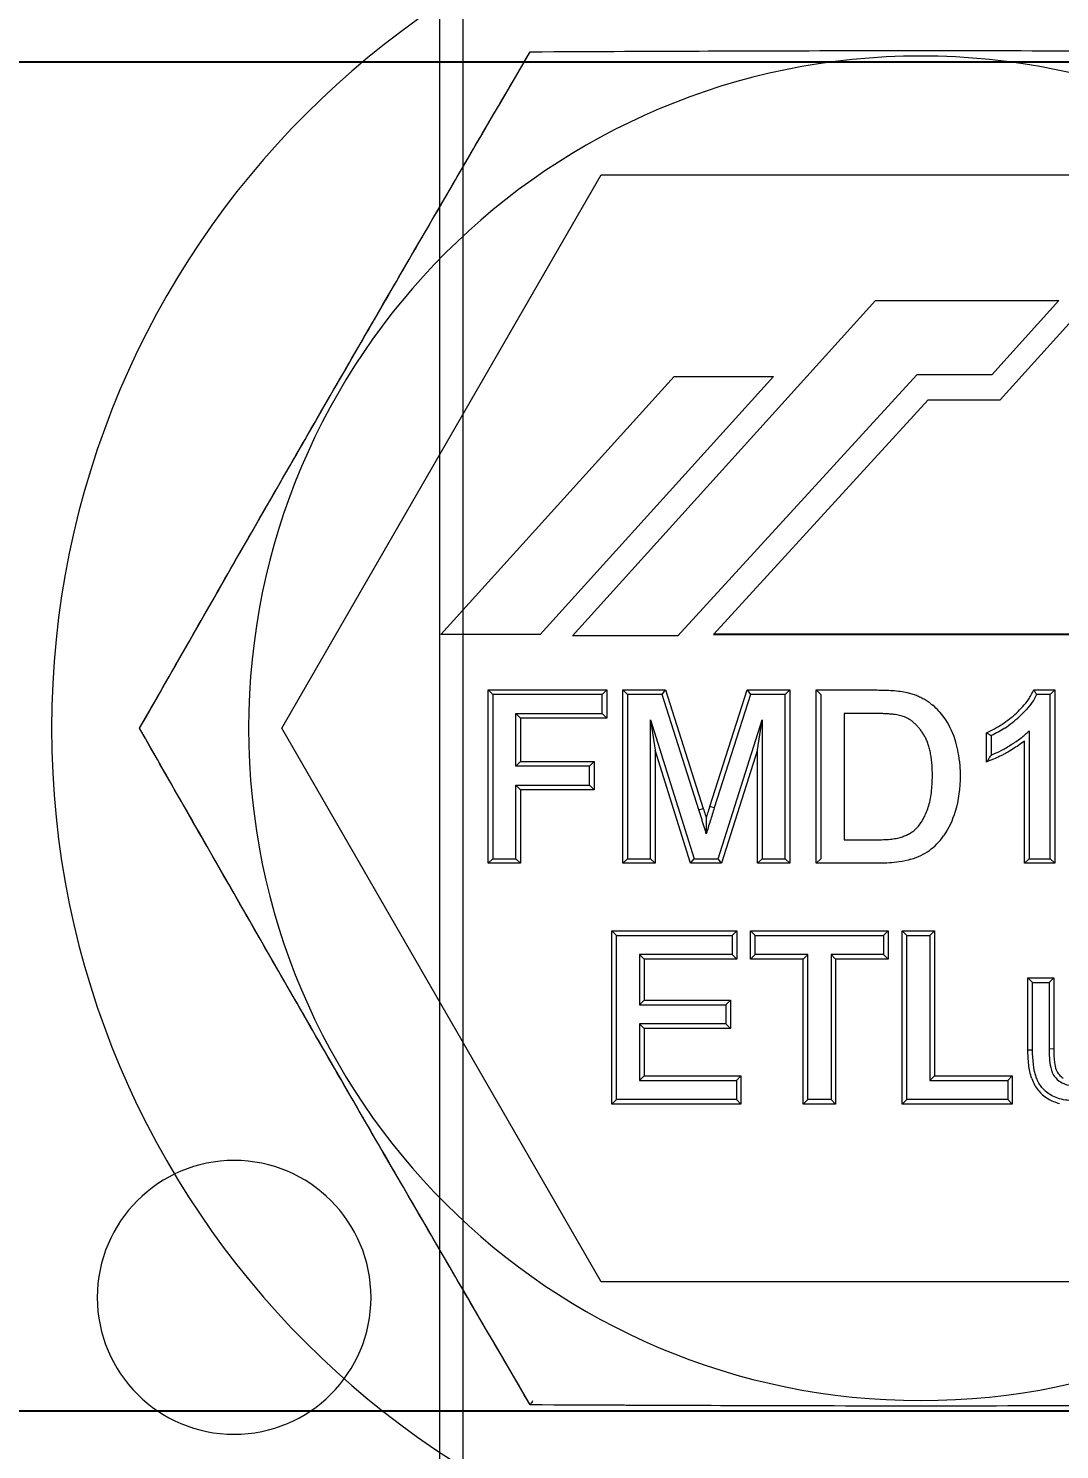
# Model space of a CAD drawing. Header units: inches. Extents: x -456 to 658, y -232 to 0.
# Drawn here: x -185.415 to -184.893, y -29.615 to -28.896 of the extents above; entities that cross this region are included whole.
import ezdxf

# ---------------------------------------------------------------- set-up
doc = ezdxf.new("R2010")
doc.units = ezdxf.units.IN
doc.header["$MEASUREMENT"] = 0
doc.styles.get("Standard").update_dxf_attribs({"font": 'arial.ttf'})
doc.dimstyles.get("Standard").update_dxf_attribs({"dimtxt": 0.18, "dimasz": 0.18, "dimexe": 0.18, "dimexo": 0.0625, "dimgap": 0.09, "dimtad": 0, "dimtih": 1, "dimtoh": 1, "dimdec": 4, "dimzin": 0, "dimdsep": 46, "dimtxsty": 'Standard', "dimcen": 0.09, "dimadec": 0, "dimazin": 0, "dimtfac": 1, "dimtdec": 4, "dimtofl": 0, "dimtmove": 0, "dimatfit": 3, "dimfxl": 1, "dimtolj": 1, "dimtzin": 0, "dimarcsym": 0})

# ---------------------------------------------------------------- blocks, each defined once
blk = doc.blocks.new('*D35')
at = {"color": 0, "lineweight": -2, "transparency": 16777216}
for p, q in [((-217.95381, -26.48804), (-217.95381, -46.13939)), ((-184.96354, -33.03212), (-184.96354, -46.13939)), ((-215.79381, -43.97939), (-207.32415, -43.97939)), ((-187.12354, -43.97939), (-195.59321, -43.97939))]:
    blk.add_line(p, q, dxfattribs=at)
at = {"color": 0, "transparency": 16777216}
for points in [[(-215.79381, -43.61939), (-215.79381, -44.33939), (-217.95381, -43.97939)], [(-187.12354, -43.61939), (-187.12354, -44.33939), (-184.96354, -43.97939)]]:
    blk.add_solid(points, dxfattribs=at)
at = {"layer": 'Defpoints', "color": 0, "transparency": 16777216}
for p in [(-217.95381, -25.73804), (-184.96354, -32.28212), (-217.95381, -43.97939)]:
    blk.add_point(p, dxfattribs=at)
at = {"color": 0, "transparency": 16777216, "insert": (-201.45868, -43.97939), "char_height": 3, "width": 9.4675989, "attachment_point": 5}
blk.add_mtext('\\A1;1\'-8" MAX.', dxfattribs=at)
blk = doc.blocks.new('A$C5CFD0E4D')
at = {"color": 0, "linetype": 'Continuous', "lineweight": 0}
for p, q in [((-0.16844, 0.66675), (-0.16852, 0.66689)), ((-0.27568, 0.375), (-0.13784, 0.61375)), ((-0.13784, 0.61375), (0.13784, 0.61375)), ((-0.15028, 0.41495), (-0.01956, 0.55958)), ((-0.01956, 0.55958), (0.05954, 0.55958)), ((0.05954, 0.55958), (0.03062, 0.52745)), ((0.03425, 0.5167), (0.07438, 0.56129)), ((-0.00171, 0.52745), (-0.10481, 0.41495)), ((0.03062, 0.52745), (-0.00171, 0.52745)), ((-0.20703, 0.41554), (-0.10645, 0.52682)), ((-0.06358, 0.52682), (-0.16416, 0.41554)), ((-0.10645, 0.52682), (-0.06358, 0.52682)), ((-0.08949, 0.41554), (0.00323, 0.5167)), ((0.00323, 0.5167), (0.03425, 0.5167)), ((-0.16416, 0.41554), (-0.20703, 0.41554)), ((-0.10481, 0.41495), (-0.15028, 0.41495)), ((-0.18666, 0.39153), (-0.13548, 0.39153)), ((-0.18666, 0.31675), (-0.18666, 0.39153)), ((-0.18466, 0.38953), (-0.18666, 0.39153)), ((-0.13748, 0.38953), (-0.18466, 0.38953)), ((-0.18466, 0.38953), (-0.18466, 0.31875)), ((-0.13748, 0.38953), (-0.13548, 0.39153)), ((-0.13748, 0.38136), (-0.13748, 0.38953)), ((-0.13548, 0.39153), (-0.13548, 0.37936)), ((-0.12859, 0.39153), (-0.11011, 0.39153)), ((-0.12859, 0.31675), (-0.12859, 0.39153)), ((-0.12659, 0.38953), (-0.12859, 0.39153)), ((-0.11157, 0.38953), (-0.12659, 0.38953)), ((-0.12659, 0.38953), (-0.12659, 0.31875)), ((-0.11157, 0.38953), (-0.11011, 0.39153)), ((-0.09575, 0.33986), (-0.11157, 0.38953)), ((-0.11011, 0.39153), (-0.09384, 0.34045)), ((-0.09099, 0.34132), (-0.07488, 0.39153)), ((-0.07342, 0.38953), (-0.08909, 0.34071)), ((-0.07488, 0.39153), (-0.05653, 0.39153)), ((-0.07488, 0.39153), (-0.07342, 0.38953)), ((-0.05853, 0.38953), (-0.07342, 0.38953)), ((-0.05653, 0.39153), (-0.05853, 0.38953)), ((-0.05853, 0.31875), (-0.05853, 0.38953)), ((-0.05653, 0.39153), (-0.05653, 0.31675)), ((-0.0451, 0.39153), (-0.0189, 0.39153)), ((-0.0451, 0.31675), (-0.0451, 0.39153)), ((-0.0431, 0.38953), (-0.0451, 0.39153)), ((-0.0431, 0.38953), (-0.0431, 0.31875)), ((0.04876, 0.39153), (0.05781, 0.39153)), ((0.05581, 0.38953), (0.04997, 0.38953)), ((0.04997, 0.38953), (0.04997, 0.38953)), ((0.04997, 0.38953), (0.04997, 0.38953)), ((0.05581, 0.38953), (0.05781, 0.39153)), ((0.05581, 0.31875), (0.05581, 0.38953)), ((0.05781, 0.39153), (0.05781, 0.31675)), ((-0.17468, 0.38136), (-0.13748, 0.38136)), ((-0.17468, 0.35868), (-0.17468, 0.38136)), ((-0.17268, 0.37936), (-0.17468, 0.38136)), ((-0.13548, 0.37936), (-0.13748, 0.38136)), ((-0.03312, 0.38136), (-0.03312, 0.32692)), ((-0.01877, 0.38136), (-0.03312, 0.38136)), ((-0.13784, 0.13625), (-0.27568, 0.375)), ((-0.13548, 0.37936), (-0.17268, 0.37936)), ((-0.17268, 0.37936), (-0.17268, 0.36068)), ((-0.11661, 0.31875), (-0.11661, 0.37864)), ((-0.11661, 0.37864), (-0.11461, 0.36557)), ((-0.11661, 0.37864), (-0.09783, 0.31875)), ((-0.0874, 0.31875), (-0.06851, 0.37864)), ((-0.07051, 0.36565), (-0.06851, 0.37864)), ((-0.06851, 0.37864), (-0.06851, 0.31875)), ((0.0284, 0.36048), (0.0284, 0.37305)), ((0.0304, 0.37183), (0.0304, 0.36346)), ((0.04473, 0.31675), (0.04473, 0.36949)), ((0.04673, 0.37391), (0.04673, 0.31875)), ((-0.11461, 0.36557), (-0.11461, 0.31675)), ((-0.0993, 0.31675), (-0.11461, 0.36557)), ((-0.07051, 0.36565), (-0.08593, 0.31675)), ((-0.07051, 0.31675), (-0.07051, 0.36565)), ((-0.17268, 0.36068), (-0.17468, 0.35868)), ((-0.14292, 0.35868), (-0.17468, 0.35868)), ((-0.17268, 0.36068), (-0.14092, 0.36068)), ((-0.14092, 0.36068), (-0.14292, 0.35868)), ((-0.14292, 0.35051), (-0.14292, 0.35868)), ((-0.14092, 0.36068), (-0.14092, 0.34851)), ((-0.17468, 0.31875), (-0.17468, 0.35051)), ((-0.17468, 0.35051), (-0.17268, 0.34851)), ((-0.17468, 0.35051), (-0.14292, 0.35051)), ((-0.14092, 0.34851), (-0.14292, 0.35051)), ((-0.17268, 0.34851), (-0.17268, 0.31675)), ((-0.14092, 0.34851), (-0.17268, 0.34851)), ((-0.09575, 0.33986), (-0.09384, 0.34045)), ((-0.08909, 0.34071), (-0.09099, 0.34132)), ((-0.03312, 0.32692), (-0.01853, 0.32692)), ((-0.18466, 0.31875), (-0.18666, 0.31675)), ((-0.17268, 0.31675), (-0.18666, 0.31675)), ((-0.18466, 0.31875), (-0.17468, 0.31875)), ((-0.17468, 0.31875), (-0.17268, 0.31675)), ((-0.12659, 0.31875), (-0.12859, 0.31675)), ((-0.11461, 0.31675), (-0.12859, 0.31675)), ((-0.12659, 0.31875), (-0.11661, 0.31875)), ((-0.11661, 0.31875), (-0.11461, 0.31675)), ((-0.0993, 0.31675), (-0.09783, 0.31875)), ((-0.08593, 0.31675), (-0.0993, 0.31675)), ((-0.09783, 0.31875), (-0.0874, 0.31875)), ((-0.08593, 0.31675), (-0.0874, 0.31875)), ((-0.07051, 0.31675), (-0.06851, 0.31875)), ((-0.05653, 0.31675), (-0.07051, 0.31675)), ((-0.06851, 0.31875), (-0.05853, 0.31875)), ((-0.05653, 0.31675), (-0.05853, 0.31875)), ((-0.0431, 0.31875), (-0.0451, 0.31675)), ((-0.01775, 0.31675), (-0.0451, 0.31675)), ((0.04673, 0.31875), (0.04473, 0.31675)), ((0.05781, 0.31675), (0.04473, 0.31675)), ((0.04673, 0.31875), (0.05581, 0.31875)), ((0.05581, 0.31875), (0.05781, 0.31675)), ((-0.13331, 0.28763), (-0.0794, 0.28763)), ((-0.13331, 0.21285), (-0.13331, 0.28763)), ((-0.13131, 0.28563), (-0.13331, 0.28763)), ((-0.13131, 0.28563), (-0.0814, 0.28563)), ((-0.13131, 0.21485), (-0.13131, 0.28563)), ((-0.13131, 0.28563), (-0.0814, 0.28563)), ((-0.13131, 0.21485), (-0.13131, 0.28563)), ((-0.0814, 0.28563), (-0.0794, 0.28763)), ((-0.0814, 0.28563), (-0.0814, 0.27746)), ((-0.0814, 0.28563), (-0.0814, 0.27746)), ((-0.0794, 0.28763), (-0.0794, 0.27546)), ((-0.07342, 0.27546), (-0.07342, 0.28763)), ((-0.07342, 0.28763), (-0.01406, 0.28763)), ((-0.07342, 0.28763), (-0.07142, 0.28563)), ((-0.07142, 0.28563), (-0.01606, 0.28563)), ((-0.07142, 0.27746), (-0.07142, 0.28563)), ((-0.07142, 0.27746), (-0.07142, 0.28563)), ((-0.07142, 0.28563), (-0.01606, 0.28563)), ((-0.01406, 0.28763), (-0.01606, 0.28563)), ((-0.01606, 0.28563), (-0.01606, 0.27746)), ((-0.01606, 0.28563), (-0.01606, 0.27746)), ((-0.01406, 0.28763), (-0.01406, 0.27546)), ((-0.00808, 0.21285), (-0.00808, 0.28763)), ((-0.00808, 0.28763), (0.0059, 0.28763)), ((-0.00808, 0.28763), (-0.00608, 0.28563)), ((-0.00608, 0.28563), (0.0039, 0.28563)), ((-0.00608, 0.21485), (-0.00608, 0.28563)), ((-0.00608, 0.21485), (-0.00608, 0.28563)), ((-0.00608, 0.28563), (0.0039, 0.28563)), ((0.0059, 0.28763), (0.0039, 0.28563)), ((0.0039, 0.28563), (0.0039, 0.22301)), ((0.0039, 0.28563), (0.0039, 0.22301)), ((0.0059, 0.28763), (0.0059, 0.22501)), ((-0.12133, 0.27746), (-0.12133, 0.25568)), ((-0.0814, 0.27746), (-0.12133, 0.27746)), ((-0.0814, 0.27746), (-0.12133, 0.27746)), ((-0.12133, 0.27746), (-0.12133, 0.25568)), ((-0.11933, 0.27546), (-0.12133, 0.27746)), ((-0.0814, 0.27746), (-0.0794, 0.27546)), ((-0.07342, 0.27546), (-0.07142, 0.27746)), ((-0.04873, 0.27746), (-0.07142, 0.27746)), ((-0.04873, 0.27746), (-0.07142, 0.27746)), ((-0.04873, 0.27746), (-0.05073, 0.27546)), ((-0.04873, 0.21485), (-0.04873, 0.27746)), ((-0.04873, 0.21485), (-0.04873, 0.27746)), ((-0.03875, 0.27746), (-0.03875, 0.21485)), ((-0.01606, 0.27746), (-0.03875, 0.27746)), ((-0.03875, 0.27746), (-0.03875, 0.21485)), ((-0.03875, 0.27746), (-0.03675, 0.27546)), ((-0.01606, 0.27746), (-0.03875, 0.27746)), ((-0.01406, 0.27546), (-0.01606, 0.27746)), ((-0.0794, 0.27546), (-0.11933, 0.27546)), ((-0.11933, 0.27546), (-0.11933, 0.25768)), ((-0.05073, 0.27546), (-0.07342, 0.27546)), ((-0.05073, 0.21285), (-0.05073, 0.27546)), ((-0.03675, 0.27546), (-0.03675, 0.21285)), ((-0.01406, 0.27546), (-0.03675, 0.27546)), ((0.04621, 0.23632), (0.04621, 0.2674)), ((0.04621, 0.2674), (0.05734, 0.2674)), ((0.04621, 0.2674), (0.04821, 0.2654)), ((0.04821, 0.23632), (0.04821, 0.2654)), ((0.04821, 0.2654), (0.05534, 0.2654)), ((0.05734, 0.2674), (0.05534, 0.2654)), ((0.05534, 0.2654), (0.05534, 0.23665)), ((0.05734, 0.2674), (0.05734, 0.23667)), ((-0.11933, 0.25768), (-0.12133, 0.25568)), ((-0.11933, 0.25768), (-0.08212, 0.25768)), ((-0.08212, 0.25768), (-0.08412, 0.25568)), ((-0.08212, 0.25768), (-0.08212, 0.24551)), ((-0.12133, 0.25568), (-0.08412, 0.25568)), ((-0.12133, 0.25568), (-0.08412, 0.25568)), ((-0.08412, 0.25568), (-0.08412, 0.24751)), ((-0.08412, 0.25568), (-0.08412, 0.24751)), ((-0.12133, 0.24751), (-0.12133, 0.22301)), ((-0.08412, 0.24751), (-0.12133, 0.24751)), ((-0.08412, 0.24751), (-0.12133, 0.24751)), ((-0.12133, 0.24751), (-0.12133, 0.22301)), ((-0.11933, 0.24551), (-0.12133, 0.24751)), ((-0.08212, 0.24551), (-0.11933, 0.24551)), ((-0.11933, 0.24551), (-0.11933, 0.22501)), ((-0.08212, 0.24551), (-0.08412, 0.24751)), ((0.04621, 0.23632), (0.04821, 0.23632)), ((0.05734, 0.23667), (0.05534, 0.23665)), ((-0.11933, 0.22501), (-0.12133, 0.22301)), ((-0.12133, 0.22301), (-0.07959, 0.22301)), ((-0.12133, 0.22301), (-0.07959, 0.22301)), ((-0.11933, 0.22501), (-0.07759, 0.22501)), ((-0.07959, 0.22301), (-0.07759, 0.22501)), ((-0.07959, 0.22301), (-0.07959, 0.21485)), ((-0.07959, 0.22301), (-0.07959, 0.21485)), ((-0.07759, 0.22501), (-0.07759, 0.21285)), ((0.0059, 0.22501), (0.0039, 0.22301)), ((0.0039, 0.22301), (0.03747, 0.22301)), ((0.0039, 0.22301), (0.03747, 0.22301)), ((0.0059, 0.22501), (0.03947, 0.22501)), ((0.03747, 0.22301), (0.03947, 0.22501)), ((0.03747, 0.22301), (0.03747, 0.21485)), ((0.03747, 0.22301), (0.03747, 0.21485)), ((0.03947, 0.22501), (0.03947, 0.21285)), ((-0.13131, 0.21485), (-0.13331, 0.21285)), ((-0.07959, 0.21485), (-0.13131, 0.21485)), ((-0.07959, 0.21485), (-0.13131, 0.21485)), ((-0.07959, 0.21485), (-0.07759, 0.21285)), ((-0.04873, 0.21485), (-0.05073, 0.21285)), ((-0.03875, 0.21485), (-0.04873, 0.21485)), ((-0.03875, 0.21485), (-0.04873, 0.21485)), ((-0.03875, 0.21485), (-0.03675, 0.21285)), ((-0.00608, 0.21485), (-0.00808, 0.21285)), ((0.03747, 0.21485), (-0.00608, 0.21485)), ((0.03747, 0.21485), (-0.00608, 0.21485)), ((0.03747, 0.21485), (0.03947, 0.21285)), ((-0.07759, 0.21285), (-0.13331, 0.21285)), ((-0.03675, 0.21285), (-0.05073, 0.21285)), ((0.03947, 0.21285), (-0.00808, 0.21285)), ((0.13784, 0.13625), (-0.13784, 0.13625)), ((-0.16852, 0.08311), (-0.16844, 0.08325))]:
    blk.add_line(p, q, dxfattribs=at)
blk.add_line((0.20089, 0.41554), (-0.08949, 0.41554))
for centre, radius, start, end in [((0, 0.375), 0.375, 90, 270), ((0, 0.375), 0.375, 270, 90), ((0, 0.375), 0.29, 90, 270), ((0, 0.375), 0.29, 270, 90), ((0.00913, 0.41629), 0.04727, 303.33042, 312.76167), ((0.00912, 0.41629), 0.04928, 303.32841, 312.7597)]:
    blk.add_arc(centre, radius, start, end, dxfattribs=at)
for centre, major_axis, ratio, start_param, end_param in [((-0.01553, 0.37255), (0.02917, -0.0106), 0.693616, 0.800666, 1.058094), ((-0.00866, 0.34993), (-0.00655, -0.03789), 0.651596, 2.239849, 2.578778), ((-0.0105, 0.35244), (-0.0043, -0.03821), 0.70911, 1.871861, 2.128619), ((-0.00264, 0.34631), (-0.00653, -0.02712), 0.678669, 0.670658, 1.034894), ((-0.02283, 0.33898), (0.03291, -0.00758), 0.631799, 5.449004, 5.779442), ((0.06196, 0.22901), (0.002, -0.005), 0.706219, 4.702344, 5.156581), ((0.0569, 0.22926), (0.00179, -0.01422), 0.70205, 5.010898, 5.431414), ((0.06376, 0.22733), (-0.00503, 0.00252), 0.707183, 1.027634, 1.468747), ((0.05941, 0.22261), (0.01054, -0.00631), 0.706302, 4.228815, 4.698439), ((0.07632, 0.23077), (0.02665, 0.00951), 0.599379, 3.591829, 3.853216), ((-0.17236, 0.07646), (-0.00971, -0.01682), 0.000009, 4.189479, 4.297269)]:
    blk.add_ellipse(centre, major_axis=major_axis, ratio=ratio, start_param=start_param, end_param=end_param, dxfattribs=at)
for points, knots in [([(-0.33704, 0.375), (-0.30985, 0.42262), (-0.28202, 0.4713), (-0.25348, 0.52073), (-0.22494, 0.57017), (-0.19613, 0.6196), (-0.16852, 0.66689)], [0, 0, 0, 0, 0.5, 0.5, 0.5, 1, 1, 1, 1]), ([(-0.33704, 0.375), (-0.32364, 0.39847), (-0.31008, 0.42221), (-0.29635, 0.44617), (-0.28224, 0.4708), (-0.26795, 0.49567), (-0.25348, 0.52073), (-0.23898, 0.54584), (-0.22434, 0.57108), (-0.2099, 0.59591), (-0.1959, 0.61997), (-0.18211, 0.64361), (-0.16852, 0.66689)], [0, 0, 0, 0, 0.24649, 0.24649, 0.24649, 0.5, 0.5, 0.5, 0.75393, 0.75393, 0.75393, 1, 1, 1, 1]), ([(-0.16852, 0.66689), (-0.14155, 0.66702), (-0.11424, 0.66714), (-0.08664, 0.66723), (-0.05807, 0.66733), (-0.02918, 0.66739), (0, 0.66739)], [0, 0, 0, 0, 0.491259, 0.491259, 0.491259, 1, 1, 1, 1]), ([(0, 0.66739), (0.02891, 0.66739), (0.05786, 0.66733), (0.08639, 0.66723), (0.11419, 0.66714), (0.14157, 0.66702), (0.16852, 0.66689)], [0, 0, 0, 0, 0.506423, 0.506423, 0.506423, 1, 1, 1, 1]), ([(-0.00592, 0.39045), (-0.00525, 0.39028), (-0.00424, 0.39001), (-0.00291, 0.3896), (-0.00161, 0.38913), (-0.00002, 0.38843), (0.00151, 0.38761), (0.00269, 0.38687), (0.00382, 0.38606), (0.00464, 0.38542), (0.00518, 0.38498)], [0, 0, 0, 0, 0.0000529694, 0.0000794392, 0.0001058896, 0.000158792, 0.0002116944, 0.0002381477, 0.0002646141, 0.0003175826, 0.0003175826, 0.0003175826, 0.0003175826]), ([(0.04997, 0.38953), (0.04997, 0.38953), (0.04996, 0.38954), (0.04993, 0.3896), (0.04991, 0.38964), (0.04981, 0.3898), (0.04972, 0.38994), (0.0495, 0.39031), (0.04937, 0.39053), (0.04908, 0.391), (0.04892, 0.39126), (0.04876, 0.39152), (0.04876, 0.39153), (0.04876, 0.39153)], [-0.003413046, -0.003413046, -0.003413046, -0.003413046, -0.003012994, -0.003012994, -0.002581627, -0.002581627, -0.001777077, -0.001777077, -0.000903566, -0.000903566, 0, 0, 0.000015339, 0.000015339, 0.000015339, 0.000015339]), ([(-0.00708, 0.3799), (-0.0074, 0.38002), (-0.00809, 0.38027), (-0.00921, 0.38056), (-0.01046, 0.38082), (-0.01186, 0.381), (-0.01339, 0.38118), (-0.01506, 0.38129), (-0.01687, 0.38134), (-0.01813, 0.38136), (-0.01877, 0.38136)], [0, 0, 0, 0, 0.087425, 0.185248, 0.292738, 0.411206, 0.541246, 0.682781, 0.836034, 1, 1, 1, 1]), ([(-0.16852, 0.08311), (-0.19616, 0.13047), (-0.22441, 0.17892), (-0.25295, 0.22835), (-0.28149, 0.27778), (-0.30989, 0.32745), (-0.33704, 0.375)], [0, 0, 0, 0, 0.5, 0.5, 0.5, 1, 1, 1, 1]), ([(-0.16852, 0.08311), (-0.18215, 0.10646), (-0.19592, 0.13007), (-0.20981, 0.15393), (-0.22409, 0.17848), (-0.23848, 0.20328), (-0.25295, 0.22835), (-0.26744, 0.25345), (-0.28198, 0.27875), (-0.29626, 0.30368), (-0.3101, 0.32783), (-0.32368, 0.3516), (-0.33704, 0.375)], [0, 0, 0, 0, 0.24649, 0.24649, 0.24649, 0.5, 0.5, 0.5, 0.75393, 0.75393, 0.75393, 1, 1, 1, 1]), ([(0.00499, 0.35468), (0.00498, 0.35558), (0.00496, 0.35734), (0.00481, 0.35989), (0.00452, 0.36229), (0.00415, 0.36452), (0.00365, 0.36659), (0.00306, 0.36851), (0.00233, 0.37026), (0.00152, 0.37185), (0.00059, 0.37328), (-0.00035, 0.37461), (-0.00135, 0.37581), (-0.0024, 0.37687), (-0.00349, 0.37783), (-0.00463, 0.37866), (-0.00582, 0.37936), (-0.00666, 0.37972), (-0.00708, 0.3799)], [0, 0, 0, 0, 0.091255, 0.177397, 0.258687, 0.334782, 0.406498, 0.473577, 0.537181, 0.597428, 0.654543, 0.709294, 0.761525, 0.811853, 0.860608, 0.907808, 0.954261, 1, 1, 1, 1]), ([(0.0284, 0.37305), (0.0284, 0.37305), (0.02841, 0.37305), (0.02867, 0.37289), (0.02893, 0.37273), (0.0294, 0.37244), (0.02962, 0.37231), (0.02999, 0.37209), (0.03013, 0.372), (0.03029, 0.3719), (0.03033, 0.37187), (0.03039, 0.37184), (0.0304, 0.37183), (0.0304, 0.37183)], [-0.003412614, -0.003412614, -0.003412614, -0.003412614, -0.003397328, -0.003397328, -0.002495988, -0.002495988, -0.001626329, -0.001626329, -0.000826003, -0.000826003, -0.000397437, -0.000397437, 0, 0, 0, 0]), ([(0.04473, 0.36948), (0.04309, 0.36821), (0.04049, 0.36648), (0.03736, 0.36462), (0.03553, 0.36362), (0.03367, 0.36269), (0.03177, 0.36186), (0.02984, 0.36108), (0.02888, 0.36068), (0.0284, 0.36048)], [0, 0, 0, 0, 0.0001586017, 0.0002379475, 0.0002776131, 0.0003172478, 0.00039655, 0.0004362068, 0.0004758707, 0.0004758707, 0.0004758707, 0.0004758707]), ([(0.0284, 0.36048), (0.0284, 0.36049), (0.02841, 0.3605), (0.02866, 0.36087), (0.0289, 0.36124), (0.0294, 0.36197), (0.02963, 0.36231), (0.02999, 0.36285), (0.03013, 0.36305), (0.03028, 0.36328), (0.03033, 0.36335), (0.03039, 0.36344), (0.0304, 0.36346), (0.0304, 0.36346)], [-0.000023224, -0.000023224, -0.000023224, -0.000023224, 0, 0, 0.001314499, 0.001314499, 0.002719561, 0.002719561, 0.003989443, 0.003989443, 0.004694022, 0.004694022, 0.005309222, 0.005309222, 0.005309222, 0.005309222]), ([(-0.00181, 0.33192), (-0.00129, 0.33252), (-0.00022, 0.33375), (0.00112, 0.33589), (0.00228, 0.3383), (0.00325, 0.34101), (0.00406, 0.344), (0.00458, 0.3473), (0.00493, 0.35089), (0.00497, 0.35338), (0.00499, 0.35468)], [0, 0, 0, 0, 0.097775, 0.200863, 0.310446, 0.428371, 0.555161, 0.691829, 0.840086, 1, 1, 1, 1]), ([(-0.09256, 0.32947), (-0.09273, 0.33005), (-0.09308, 0.3312), (-0.09351, 0.33265), (-0.09387, 0.33381), (-0.09422, 0.33496), (-0.09466, 0.3364), (-0.09521, 0.33813), (-0.09557, 0.33929), (-0.09575, 0.33986)], [0, 0, 0, 0, 0.0000460251, 0.0000920502, 0.0001150626, 0.000138075, 0.0001840991, 0.0002301233, 0.0002761477, 0.0002761477, 0.0002761477, 0.0002761477]), ([(-0.09255, 0.33634), (-0.09255, 0.33633), (-0.09255, 0.33632), (-0.09255, 0.33509), (-0.09255, 0.3338), (-0.09255, 0.33151), (-0.09256, 0.33062), (-0.09256, 0.3299), (-0.09256, 0.32973), (-0.09256, 0.32957), (-0.09256, 0.32953), (-0.09256, 0.32948), (-0.09256, 0.32947), (-0.09256, 0.32947)], [-0.005089121, -0.005089121, -0.005089121, -0.005089121, -0.005069743, -0.005069743, -0.002985111, -0.002985111, -0.001028175, -0.001028175, -0.000443339, -0.000443339, -0.000208328, -0.000208328, 0, 0, 0, 0]), ([(-0.01853, 0.32692), (-0.01747, 0.32693), (-0.01546, 0.32696), (-0.01262, 0.3272), (-0.01014, 0.32759), (-0.00799, 0.32818), (-0.00614, 0.32891), (-0.00449, 0.32976), (-0.00304, 0.33075), (-0.00222, 0.33154), (-0.00181, 0.33192)], [0, 0, 0, 0, 0.177985, 0.336707, 0.476197, 0.597638, 0.707329, 0.809899, 0.907073, 1, 1, 1, 1]), ([(0.06778, 0.2142), (0.06573, 0.21424), (0.06361, 0.21437), (0.05911, 0.21529), (0.0573, 0.21609), (0.05409, 0.21804), (0.05298, 0.21918), (0.05126, 0.22124), (0.05051, 0.22264), (0.04855, 0.22779), (0.04825, 0.23213), (0.04821, 0.23632)], [-0.02650332, -0.02650332, -0.02650332, -0.02650332, -0.0240911, -0.0240911, -0.02115116, -0.02115116, -0.01763248, -0.01763248, -0.0125548, -0.0125548, 0, 0, 0, 0]), ([(0.05534, 0.23665), (0.05536, 0.23458), (0.05542, 0.23122), (0.05644, 0.22692), (0.05698, 0.22594), (0.05773, 0.22472), (0.05843, 0.22374), (0.06041, 0.22231), (0.06143, 0.22168), (0.06447, 0.22083), (0.06597, 0.22072), (0.06722, 0.22068)], [-0.02814413, -0.02814413, -0.02814413, -0.02814413, -0.02010022, -0.02010022, -0.0149199, -0.0149199, -0.00771819, -0.00771819, -0.00375648, -0.00375648, 0, 0, 0, 0]), ([(0, 0.08261), (-0.02891, 0.08261), (-0.05786, 0.08267), (-0.08639, 0.08277), (-0.11419, 0.08286), (-0.14157, 0.08298), (-0.16852, 0.08311)], [0, 0, 0, 0, 0.506423, 0.506423, 0.506423, 1, 1, 1, 1]), ([(0.16852, 0.08311), (0.14155, 0.08298), (0.11424, 0.08286), (0.08664, 0.08277), (0.05807, 0.08267), (0.02918, 0.08261), (0, 0.08261)], [0, 0, 0, 0, 0.491259, 0.491259, 0.491259, 1, 1, 1, 1])]:
    blk.add_open_spline(points, degree=3, knots=knots, dxfattribs=at)
for points in [[(-0.16852, 0.66689), (-0.11361, 0.66715), (-0.05735, 0.66739), (0, 0.66739)], [(0, 0.66739), (0.05709, 0.66739), (0.11391, 0.66715), (0.16852, 0.66689)], [(-0.0189, 0.39153), (-0.01778, 0.39153), (-0.01666, 0.39152), (-0.01554, 0.39148)], [(-0.01554, 0.39148), (-0.01442, 0.39144), (-0.0133, 0.3914), (-0.01219, 0.39132)], [(-0.01219, 0.39132), (-0.01107, 0.39124), (-0.00996, 0.39113), (-0.00885, 0.39098)], [(-0.00885, 0.39098), (-0.00787, 0.39084), (-0.00689, 0.39067), (-0.00592, 0.39045)], [(0.04122, 0.38159), (0.04313, 0.38335), (0.04492, 0.38527), (0.0464, 0.38739)], [(0.0464, 0.38739), (0.04731, 0.3887), (0.04802, 0.39013), (0.04876, 0.39153)], [(0.04997, 0.38953), (0.04938, 0.38841), (0.04877, 0.38729), (0.04804, 0.38625)], [(0.04804, 0.38625), (0.04647, 0.384), (0.04459, 0.38197), (0.04258, 0.38012)], [(0.0284, 0.37305), (0.03067, 0.37423), (0.03296, 0.37539), (0.0351, 0.37679)], [(0.0362, 0.37512), (0.03434, 0.3739), (0.03237, 0.37285), (0.0304, 0.37184)], [(0.03464, 0.36543), (0.03612, 0.36621), (0.03757, 0.36706), (0.03899, 0.36795)], [(0.03899, 0.36795), (0.04044, 0.36886), (0.04187, 0.36981), (0.04323, 0.37085)], [(0.04323, 0.37085), (0.04446, 0.37179), (0.04562, 0.37283), (0.04673, 0.37391)], [(0.0304, 0.36347), (0.03184, 0.36406), (0.03326, 0.3647), (0.03464, 0.36543)], [(0.01666, 0.36086), (0.01688, 0.35875), (0.01695, 0.35663), (0.01697, 0.35452)], [(0.01697, 0.35452), (0.0169, 0.34932), (0.0164, 0.34403), (0.01483, 0.33907)], [(-0.09384, 0.34045), (-0.09356, 0.33957), (-0.09329, 0.33868), (-0.09301, 0.3378)], [(-0.09301, 0.3378), (-0.09286, 0.33732), (-0.0927, 0.33683), (-0.09255, 0.33634)], [(-0.09255, 0.33634), (-0.09234, 0.33705), (-0.09212, 0.33776), (-0.0919, 0.33847)], [(-0.0919, 0.33847), (-0.09159, 0.33942), (-0.09129, 0.34037), (-0.09099, 0.34132)], [(-0.08999, 0.33786), (-0.09029, 0.33692), (-0.09057, 0.33597), (-0.09087, 0.33503)], [(-0.08909, 0.34071), (-0.08938, 0.33976), (-0.08969, 0.33881), (-0.08999, 0.33786)], [(0.01483, 0.33907), (0.01367, 0.3354), (0.01208, 0.33178), (0.00985, 0.32865)], [(-0.09175, 0.3322), (-0.09202, 0.33129), (-0.09229, 0.33038), (-0.09256, 0.32947)], [(-0.09087, 0.33503), (-0.09116, 0.33408), (-0.09147, 0.33315), (-0.09175, 0.3322)], [(-0.00936, 0.31735), (-0.01213, 0.31692), (-0.01495, 0.31678), (-0.01775, 0.31675)], [(-0.00427, 0.31849), (-0.00593, 0.31799), (-0.00764, 0.31762), (-0.00936, 0.31735)], [(0.04656, 0.22994), (0.04629, 0.23205), (0.04623, 0.23419), (0.04621, 0.23632)], [(0.05734, 0.23667), (0.05736, 0.23471), (0.0574, 0.23275), (0.05767, 0.23081)], [(0.04788, 0.22388), (0.0472, 0.22583), (0.04682, 0.22789), (0.04656, 0.22994)], [(0.05767, 0.23081), (0.05781, 0.22974), (0.05802, 0.22866), (0.05841, 0.22765)], [(0, 0.08261), (-0.05709, 0.08261), (-0.11391, 0.08285), (-0.16852, 0.08311)], [(0.16852, 0.08311), (0.11361, 0.08285), (0.05735, 0.08261), (0, 0.08261)]]:
    blk.add_open_spline(points, degree=3, dxfattribs=at)

msp = doc.modelspace()

# ---------------------------------------------------------------- linework, layer by layer
at = {"color": 0, "linetype": 'Continuous', "lineweight": 0}
for p, q in [((-185.19515, -29.65523), (-185.19515, -28.14681)), ((-185.20688, -29.65523), (-185.20688, -28.16083))]:
    msp.add_line(p, q, dxfattribs=at)
for points in [[(0.06297, -28.91307), (-219.29988, -28.91307)], [(0.06407, -29.59547), (-219.29879, -29.59547)]]:
    msp.add_lwpolyline(points)
at = {"color": 0, "linetype": 'Continuous', "lineweight": 0, "extrusion": (0, 0, -1)}
msp.add_circle((185.31096, -29.53795), 0.06926, dxfattribs=at)

# ---------------------------------------------------------------- block references
at = {"xscale": 1.172720215922131, "yscale": 1.172720215922131, "zscale": 1.172720215922131}
msp.add_blockref('A$C5CFD0E4D', (-184.96354, -29.68981), dxfattribs=at)

# ---------------------------------------------------------------- dimensions: what is measured, and where the dimension line sits
dim = msp.add_linear_dim(base=(-217.95381, -43.97939), p1=(-184.96354, -32.28212), p2=(-217.95381, -25.73804), text='1\'-8" MAX.', dimstyle='Standard', override={"dimscale": 12, "dimtxt": 0.25})
dim.commit()
dim.dimension.update_dxf_attribs({"geometry": '*D35', "text_midpoint": (-201.45868, -43.97939)})

doc.saveas('drawing.dxf')
